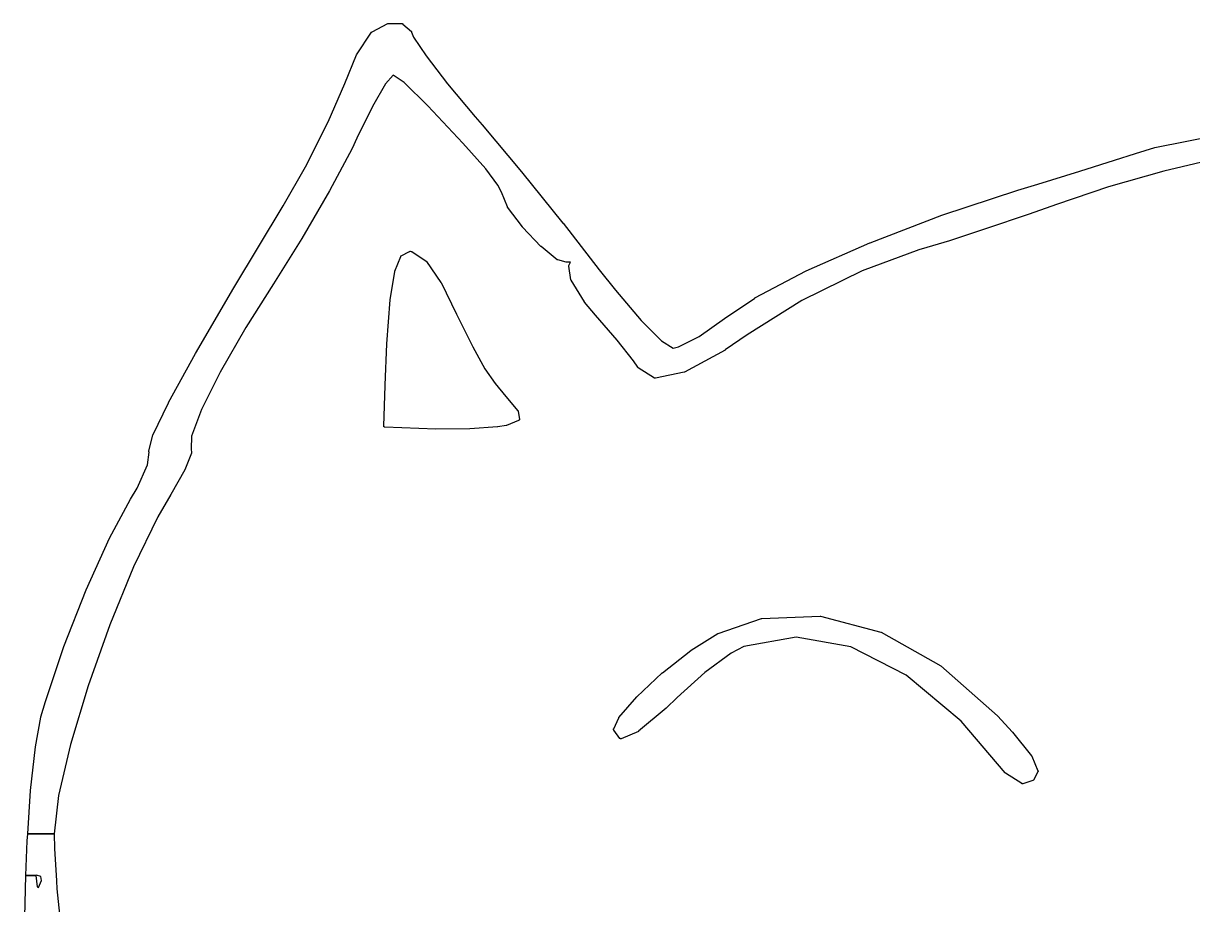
# Model space of a CAD drawing. Extents: x 83 to 346, y -162 to -57.
# Drawn here: x 265.341 to 270.187, y -138.182 to -134.53 of the extents above; entities that cross this region are included whole.
import ezdxf

# ---------------------------------------------------------------- set-up
doc = ezdxf.new("R2010")
doc.units = 0
doc.layers.add('BLACK', color=7, linetype='CONTINUOUS')

msp = doc.modelspace()

# ---------------------------------------------------------------- linework, layer by layer
at = {"layer": 'BLACK', "linetype": 'CONTINUOUS'}
for p, q in [((266.722, -134.661), (266.784, -134.567)), ((266.784, -134.567), (266.785, -134.566)), ((266.784, -134.567), (266.784, -134.567)), ((266.784, -134.567), (266.784, -134.567)), ((266.785, -134.566), (266.785, -134.565)), ((266.785, -134.565), (266.786, -134.565)), ((266.785, -134.566), (266.785, -134.566)), ((266.786, -134.565), (266.852, -134.53)), ((266.852, -134.53), (266.853, -134.53)), ((266.853, -134.53), (266.853, -134.53)), ((266.853, -134.53), (266.854, -134.53)), ((266.854, -134.53), (266.854, -134.53)), ((266.854, -134.53), (266.854, -134.53)), ((266.854, -134.53), (266.855, -134.53)), ((266.855, -134.53), (266.911, -134.531)), ((266.911, -134.531), (266.912, -134.531)), ((266.912, -134.531), (266.912, -134.532)), ((266.912, -134.532), (266.913, -134.532)), ((266.913, -134.532), (266.913, -134.532)), ((266.913, -134.532), (266.913, -134.532)), ((266.913, -134.532), (266.914, -134.533)), ((266.914, -134.533), (266.949, -134.564)), ((266.949, -134.564), (266.949, -134.564)), ((266.949, -134.564), (266.949, -134.565)), ((266.949, -134.565), (266.949, -134.565)), ((266.949, -134.565), (266.95, -134.566)), ((266.95, -134.566), (266.95, -134.566)), ((266.95, -134.566), (266.95, -134.566)), ((266.95, -134.566), (266.958, -134.587)), ((266.958, -134.587), (267.01, -134.665)), ((266.673, -134.779), (266.722, -134.661)), ((266.722, -134.661), (266.722, -134.661)), ((266.722, -134.661), (266.722, -134.661)), ((267.01, -134.665), (267.099, -134.781)), ((266.873, -134.745), (266.842, -134.78)), ((266.919, -134.775), (266.873, -134.745)), ((266.604, -134.938), (266.673, -134.779)), ((266.842, -134.78), (266.788, -134.874)), ((267.017, -134.871), (266.919, -134.775)), ((267.099, -134.781), (267.214, -134.917)), ((266.788, -134.874), (266.723, -135.006)), ((267.162, -135.027), (267.017, -134.871)), ((266.51, -135.125), (266.604, -134.938)), ((267.214, -134.917), (267.243, -134.951)), ((267.243, -134.951), (267.243, -134.951)), ((267.243, -134.951), (267.243, -134.951)), ((267.243, -134.951), (267.405, -135.145)), ((266.723, -135.006), (266.703, -135.049)), ((270.03, -135.044), (270.379, -134.975)), ((266.703, -135.049), (266.61, -135.224)), ((266.703, -135.049), (266.703, -135.049)), ((266.703, -135.049), (266.703, -135.049)), ((267.257, -135.133), (267.162, -135.027)), ((269.95, -135.069), (270.03, -135.044)), ((270.03, -135.044), (270.03, -135.044)), ((270.03, -135.044), (270.03, -135.044)), ((269.719, -135.142), (269.863, -135.097)), ((269.863, -135.097), (269.95, -135.069)), ((269.95, -135.069), (269.95, -135.069)), ((269.95, -135.069), (269.95, -135.069)), ((270.272, -135.094), (270.068, -135.143)), ((266.418, -135.286), (266.51, -135.125)), ((267.308, -135.2), (267.257, -135.133)), ((267.405, -135.145), (267.405, -135.145)), ((267.405, -135.145), (267.405, -135.145)), ((267.405, -135.145), (267.577, -135.358)), ((269.545, -135.196), (269.719, -135.142)), ((269.719, -135.142), (269.719, -135.142)), ((270.068, -135.143), (269.839, -135.208)), ((267.322, -135.23), (267.308, -135.2)), ((269.463, -135.221), (269.545, -135.196)), ((269.545, -135.196), (269.545, -135.196)), ((266.61, -135.224), (266.495, -135.422)), ((266.61, -135.224), (266.61, -135.224)), ((266.61, -135.224), (266.61, -135.224)), ((267.347, -135.29), (267.322, -135.23)), ((269.148, -135.325), (269.463, -135.221)), ((269.463, -135.221), (269.463, -135.221)), ((269.463, -135.221), (269.463, -135.221)), ((269.839, -135.208), (269.623, -135.28)), ((266.213, -135.626), (266.418, -135.286)), ((267.348, -135.29), (267.347, -135.29)), ((267.348, -135.291), (267.348, -135.29)), ((267.41, -135.373), (267.348, -135.291)), ((269.623, -135.28), (269.509, -135.32)), ((268.85, -135.439), (269.148, -135.325)), ((269.148, -135.325), (269.148, -135.325)), ((269.148, -135.325), (269.148, -135.325)), ((269.509, -135.32), (269.328, -135.382)), ((269.509, -135.32), (269.509, -135.32)), ((269.509, -135.32), (269.509, -135.32)), ((267.41, -135.374), (267.41, -135.373)), ((267.41, -135.373), (267.41, -135.373)), ((267.486, -135.454), (267.41, -135.374)), ((267.577, -135.358), (267.577, -135.358)), ((267.577, -135.358), (267.578, -135.358)), ((267.578, -135.358), (267.728, -135.551)), ((269.328, -135.382), (269.179, -135.431)), ((269.328, -135.382), (269.328, -135.382)), ((269.328, -135.382), (269.328, -135.382)), ((266.495, -135.422), (266.378, -135.609)), ((266.495, -135.422), (266.495, -135.422)), ((266.495, -135.422), (266.495, -135.422)), ((268.586, -135.556), (268.849, -135.439)), ((268.849, -135.439), (268.849, -135.439)), ((268.849, -135.439), (268.85, -135.439)), ((269.179, -135.431), (269.085, -135.459)), ((269.179, -135.431), (269.179, -135.431)), ((269.179, -135.431), (269.179, -135.431)), ((266.906, -135.495), (266.906, -135.494)), ((266.906, -135.494), (266.906, -135.494)), ((266.906, -135.494), (266.906, -135.494)), ((266.906, -135.494), (266.907, -135.494)), ((266.907, -135.493), (266.941, -135.475)), ((266.907, -135.494), (266.907, -135.493)), ((266.941, -135.475), (266.942, -135.475)), ((266.942, -135.475), (266.942, -135.475)), ((266.942, -135.475), (266.943, -135.475)), ((266.943, -135.475), (266.943, -135.474)), ((266.943, -135.474), (266.944, -135.474)), ((266.944, -135.474), (266.944, -135.474)), ((266.944, -135.474), (266.948, -135.475)), ((266.948, -135.475), (266.948, -135.475)), ((266.948, -135.475), (266.949, -135.475)), ((266.949, -135.475), (266.949, -135.475)), ((266.949, -135.475), (266.95, -135.475)), ((266.95, -135.475), (266.95, -135.475)), ((266.95, -135.475), (266.951, -135.475)), ((266.951, -135.475), (267.011, -135.515)), ((267.487, -135.455), (267.486, -135.454)), ((267.486, -135.454), (267.486, -135.454)), ((267.554, -135.51), (267.487, -135.455)), ((269.052, -135.468), (268.818, -135.555)), ((269.085, -135.459), (269.052, -135.468)), ((269.085, -135.459), (269.085, -135.459)), ((269.085, -135.459), (269.085, -135.459)), ((266.88, -135.557), (266.905, -135.496)), ((266.905, -135.496), (266.906, -135.495)), ((267.011, -135.515), (267.012, -135.516)), ((267.012, -135.516), (267.012, -135.517)), ((267.012, -135.517), (267.071, -135.604)), ((267.555, -135.51), (267.554, -135.51)), ((267.556, -135.51), (267.555, -135.51)), ((267.555, -135.51), (267.555, -135.51)), ((267.555, -135.51), (267.555, -135.51)), ((267.59, -135.52), (267.556, -135.51)), ((267.556, -135.51), (267.556, -135.51)), ((267.556, -135.51), (267.556, -135.51)), ((267.591, -135.52), (267.59, -135.52)), ((267.592, -135.52), (267.591, -135.52)), ((267.608, -135.52), (267.592, -135.52)), ((267.601, -135.535), (267.601, -135.534)), ((267.601, -135.534), (267.602, -135.534)), ((267.601, -135.536), (267.601, -135.535)), ((267.601, -135.535), (267.601, -135.535)), ((267.61, -135.593), (267.601, -135.536)), ((267.601, -135.536), (267.601, -135.536)), ((267.602, -135.533), (267.608, -135.52)), ((267.602, -135.534), (267.602, -135.533)), ((266.861, -135.675), (266.88, -135.558)), ((266.88, -135.558), (266.88, -135.557)), ((266.88, -135.558), (266.88, -135.558)), ((267.728, -135.551), (267.795, -135.636)), ((268.373, -135.668), (268.585, -135.556)), ((268.818, -135.555), (268.568, -135.678)), ((268.585, -135.556), (268.585, -135.556)), ((268.585, -135.556), (268.586, -135.556)), ((266.055, -135.898), (266.213, -135.626)), ((266.213, -135.626), (266.213, -135.626)), ((266.213, -135.626), (266.213, -135.626)), ((266.378, -135.609), (266.263, -135.791)), ((266.378, -135.609), (266.378, -135.609)), ((266.378, -135.609), (266.378, -135.609)), ((267.071, -135.604), (267.072, -135.604)), ((267.072, -135.604), (267.072, -135.604)), ((267.072, -135.604), (267.136, -135.735)), ((267.611, -135.594), (267.61, -135.593)), ((267.61, -135.593), (267.61, -135.593)), ((267.61, -135.593), (267.61, -135.593)), ((267.61, -135.593), (267.61, -135.593)), ((267.667, -135.684), (267.611, -135.594)), ((267.611, -135.594), (267.611, -135.594)), ((267.611, -135.594), (267.611, -135.594)), ((267.795, -135.636), (267.902, -135.761)), ((266.848, -135.858), (266.861, -135.675)), ((266.861, -135.675), (266.861, -135.675)), ((266.861, -135.675), (266.861, -135.675)), ((267.667, -135.685), (267.667, -135.684)), ((267.712, -135.739), (267.667, -135.685)), ((267.667, -135.685), (267.667, -135.685)), ((268.247, -135.753), (268.372, -135.669)), ((268.568, -135.678), (268.341, -135.821)), ((268.372, -135.669), (268.373, -135.668)), ((268.373, -135.668), (268.373, -135.668)), ((267.136, -135.735), (267.204, -135.871)), ((267.802, -135.843), (267.712, -135.739)), ((267.712, -135.739), (267.712, -135.739)), ((267.712, -135.739), (267.712, -135.739)), ((267.902, -135.761), (267.986, -135.846)), ((268.142, -135.827), (268.247, -135.753)), ((268.247, -135.753), (268.247, -135.753)), ((268.247, -135.753), (268.247, -135.753)), ((266.263, -135.791), (266.157, -135.975)), ((268.056, -135.871), (268.142, -135.827)), ((268.341, -135.821), (268.25, -135.883)), ((266.841, -136.029), (266.848, -135.858)), ((266.848, -135.858), (266.848, -135.858)), ((266.848, -135.858), (266.848, -135.858)), ((267.204, -135.871), (267.254, -135.961)), ((267.87, -135.929), (267.802, -135.843)), ((267.986, -135.846), (268.034, -135.876)), ((268.034, -135.876), (268.056, -135.871)), ((265.943, -136.101), (266.055, -135.898)), ((266.055, -135.898), (266.055, -135.898)), ((266.055, -135.898), (266.055, -135.898)), ((267.887, -135.955), (267.87, -135.929)), ((268.25, -135.884), (268.081, -135.975)), ((268.25, -135.883), (268.25, -135.883)), ((268.25, -135.883), (268.25, -135.884)), ((266.157, -135.975), (266.079, -136.13)), ((267.254, -135.961), (267.296, -136.023)), ((267.888, -135.956), (267.887, -135.955)), ((267.887, -135.955), (267.887, -135.955)), ((267.887, -135.955), (267.887, -135.955)), ((267.889, -135.957), (267.888, -135.956)), ((267.957, -136), (267.889, -135.957)), ((267.889, -135.957), (267.889, -135.957)), ((267.889, -135.957), (267.889, -135.957)), ((268.08, -135.976), (267.961, -136)), ((268.081, -135.975), (268.08, -135.976)), ((268.08, -135.976), (268.08, -135.976)), ((267.296, -136.023), (267.34, -136.076)), ((267.958, -136), (267.957, -136)), ((267.957, -136), (267.957, -136)), ((267.957, -136), (267.957, -136)), ((267.957, -136), (267.957, -136)), ((267.959, -136), (267.958, -136)), ((267.96, -136), (267.959, -136)), ((267.959, -136), (267.959, -136)), ((267.959, -136), (267.959, -136)), ((267.961, -136), (267.96, -136)), ((266.835, -136.199), (266.841, -136.03)), ((266.841, -136.03), (266.841, -136.029)), ((266.841, -136.03), (266.841, -136.03)), ((265.878, -136.236), (265.943, -136.102)), ((265.943, -136.102), (265.943, -136.101)), ((265.943, -136.101), (265.943, -136.101)), ((267.34, -136.076), (267.39, -136.135)), ((266.079, -136.13), (266.038, -136.24)), ((267.39, -136.135), (267.39, -136.135)), ((267.39, -136.135), (267.39, -136.135)), ((267.39, -136.135), (267.391, -136.136)), ((267.391, -136.136), (267.391, -136.136)), ((267.391, -136.136), (267.391, -136.137)), ((267.391, -136.137), (267.391, -136.137)), ((267.391, -136.137), (267.397, -136.171)), ((267.397, -136.171), (267.397, -136.171)), ((267.397, -136.171), (267.397, -136.172)), ((267.397, -136.172), (267.397, -136.172)), ((267.397, -136.172), (267.397, -136.173)), ((266.835, -136.2), (266.835, -136.199)), ((266.835, -136.199), (266.835, -136.199)), ((266.835, -136.199), (266.835, -136.199)), ((266.835, -136.201), (266.835, -136.2)), ((266.835, -136.202), (266.835, -136.201)), ((266.835, -136.201), (266.835, -136.201)), ((266.835, -136.201), (266.835, -136.201)), ((266.836, -136.202), (266.835, -136.202)), ((266.837, -136.203), (266.836, -136.202)), ((266.836, -136.202), (266.836, -136.202)), ((266.836, -136.202), (266.836, -136.202)), ((266.838, -136.204), (266.837, -136.203)), ((266.839, -136.204), (266.838, -136.204)), ((266.838, -136.204), (266.838, -136.204)), ((266.838, -136.204), (266.838, -136.204)), ((267.051, -136.211), (266.839, -136.204)), ((266.839, -136.204), (266.839, -136.204)), ((266.839, -136.204), (266.839, -136.204)), ((266.839, -136.204), (266.839, -136.204)), ((267.192, -136.21), (267.051, -136.211)), ((267.051, -136.211), (267.051, -136.211)), ((267.051, -136.211), (267.051, -136.211)), ((267.306, -136.202), (267.192, -136.21)), ((267.192, -136.21), (267.192, -136.21)), ((267.192, -136.21), (267.192, -136.21)), ((267.307, -136.202), (267.306, -136.202)), ((267.342, -136.196), (267.307, -136.202)), ((267.307, -136.202), (267.307, -136.202)), ((267.343, -136.196), (267.342, -136.196)), ((267.342, -136.196), (267.342, -136.196)), ((267.393, -136.176), (267.343, -136.196)), ((267.394, -136.176), (267.393, -136.176)), ((267.395, -136.175), (267.394, -136.176)), ((267.394, -136.176), (267.394, -136.176)), ((267.396, -136.174), (267.395, -136.175)), ((267.395, -136.175), (267.395, -136.175)), ((267.395, -136.175), (267.395, -136.175)), ((267.397, -136.173), (267.396, -136.173)), ((267.396, -136.173), (267.396, -136.174)), ((267.396, -136.174), (267.396, -136.174)), ((267.396, -136.174), (267.396, -136.174)), ((265.861, -136.302), (265.878, -136.237)), ((265.878, -136.237), (265.878, -136.236)), ((265.878, -136.236), (265.878, -136.236)), ((266.038, -136.24), (266.037, -136.295)), ((265.855, -136.36), (265.862, -136.307)), ((265.861, -136.303), (265.861, -136.302)), ((265.861, -136.302), (265.861, -136.302)), ((265.861, -136.304), (265.861, -136.303)), ((265.861, -136.303), (265.861, -136.303)), ((265.861, -136.305), (265.861, -136.304)), ((265.861, -136.304), (265.861, -136.304)), ((265.862, -136.307), (265.861, -136.305)), ((266.038, -136.311), (266.01, -136.38)), ((266.037, -136.295), (266.038, -136.309)), ((266.038, -136.309), (266.038, -136.309)), ((266.038, -136.309), (266.038, -136.309)), ((266.038, -136.309), (266.038, -136.31)), ((266.038, -136.31), (266.038, -136.311)), ((266.038, -136.311), (266.038, -136.311)), ((266.038, -136.311), (266.038, -136.311)), ((265.812, -136.456), (265.855, -136.36)), ((266.01, -136.38), (265.952, -136.482)), ((266.01, -136.38), (266.01, -136.38)), ((266.01, -136.38), (266.01, -136.38)), ((265.785, -136.502), (265.812, -136.456)), ((265.698, -136.664), (265.785, -136.502)), ((265.785, -136.502), (265.785, -136.502)), ((265.785, -136.502), (265.785, -136.502)), ((265.952, -136.482), (265.898, -136.575)), ((265.952, -136.482), (265.952, -136.482)), ((265.952, -136.482), (265.952, -136.482)), ((265.898, -136.575), (265.798, -136.782)), ((265.601, -136.878), (265.698, -136.664)), ((265.698, -136.664), (265.698, -136.664)), ((265.698, -136.664), (265.698, -136.664)), ((265.798, -136.782), (265.699, -137.023)), ((265.509, -137.113), (265.601, -136.878)), ((265.601, -136.878), (265.601, -136.878)), ((265.601, -136.878), (265.601, -136.878)), ((268.22, -137.059), (268.4, -136.996)), ((268.4, -136.996), (268.401, -136.996)), ((268.401, -136.996), (268.402, -136.996)), ((268.402, -136.996), (268.644, -136.986)), ((268.644, -136.986), (268.645, -136.987)), ((268.644, -136.986), (268.644, -136.986)), ((268.645, -136.987), (268.895, -137.053)), ((265.699, -137.023), (265.609, -137.276)), ((268.109, -137.128), (268.219, -137.059)), ((268.219, -137.059), (268.22, -137.059)), ((268.22, -137.059), (268.22, -137.059)), ((268.544, -137.073), (268.327, -137.112)), ((268.771, -137.114), (268.544, -137.073)), ((268.895, -137.053), (268.895, -137.053)), ((268.895, -137.053), (268.896, -137.053)), ((268.896, -137.053), (269.143, -137.192)), ((265.433, -137.34), (265.509, -137.113)), ((265.509, -137.113), (265.509, -137.113)), ((265.509, -137.113), (265.509, -137.113)), ((267.99, -137.222), (268.108, -137.129)), ((268.108, -137.129), (268.109, -137.129)), ((268.109, -137.129), (268.109, -137.128)), ((268.275, -137.14), (268.166, -137.22)), ((268.327, -137.112), (268.275, -137.14)), ((269, -137.231), (268.771, -137.114)), ((267.883, -137.321), (267.989, -137.222)), ((267.989, -137.222), (267.989, -137.222)), ((267.989, -137.222), (267.99, -137.222)), ((268.166, -137.22), (268.051, -137.323)), ((269.228, -137.422), (269, -137.231)), ((269.143, -137.192), (269.143, -137.192)), ((269.143, -137.192), (269.144, -137.192)), ((269.144, -137.192), (269.378, -137.4)), ((265.609, -137.276), (265.536, -137.519)), ((267.809, -137.407), (267.883, -137.321)), ((267.883, -137.321), (267.883, -137.321)), ((267.883, -137.321), (267.883, -137.321)), ((268.051, -137.323), (268.005, -137.368)), ((265.414, -137.404), (265.433, -137.34)), ((265.433, -137.34), (265.433, -137.34)), ((265.433, -137.34), (265.433, -137.34)), ((268.005, -137.368), (267.891, -137.463)), ((268.005, -137.368), (268.005, -137.368)), ((268.005, -137.368), (268.005, -137.368)), ((265.391, -137.528), (265.414, -137.405)), ((265.414, -137.405), (265.414, -137.404)), ((265.414, -137.404), (265.414, -137.404)), ((267.788, -137.454), (267.809, -137.408)), ((267.809, -137.408), (267.809, -137.407)), ((267.809, -137.407), (267.809, -137.407)), ((269.41, -137.636), (269.228, -137.422)), ((269.378, -137.4), (269.378, -137.4)), ((269.378, -137.4), (269.379, -137.4)), ((269.379, -137.4), (269.44, -137.468)), ((267.787, -137.455), (267.787, -137.454)), ((267.787, -137.454), (267.788, -137.454)), ((267.787, -137.456), (267.787, -137.455)), ((267.787, -137.455), (267.787, -137.455)), ((267.787, -137.457), (267.787, -137.456)), ((267.787, -137.456), (267.787, -137.456)), ((267.787, -137.458), (267.787, -137.457)), ((267.787, -137.457), (267.787, -137.457)), ((267.788, -137.458), (267.787, -137.458)), ((267.788, -137.459), (267.788, -137.458)), ((267.813, -137.493), (267.788, -137.459)), ((267.89, -137.464), (267.819, -137.495)), ((267.891, -137.463), (267.89, -137.463)), ((267.89, -137.463), (267.89, -137.464)), ((269.44, -137.468), (269.44, -137.468)), ((269.44, -137.468), (269.44, -137.468)), ((269.44, -137.468), (269.519, -137.566)), ((265.371, -137.709), (265.391, -137.528)), ((265.391, -137.528), (265.391, -137.528)), ((265.391, -137.528), (265.391, -137.528)), ((265.536, -137.519), (265.487, -137.73)), ((267.813, -137.494), (267.813, -137.493)), ((267.814, -137.494), (267.813, -137.494)), ((267.813, -137.494), (267.813, -137.494)), ((267.814, -137.495), (267.814, -137.494)), ((267.815, -137.495), (267.814, -137.495)), ((267.814, -137.495), (267.814, -137.495)), ((267.816, -137.495), (267.815, -137.495)), ((267.815, -137.495), (267.815, -137.495)), ((267.817, -137.495), (267.816, -137.495)), ((267.816, -137.495), (267.816, -137.495)), ((267.818, -137.495), (267.817, -137.495)), ((267.817, -137.495), (267.817, -137.495)), ((267.819, -137.495), (267.818, -137.495)), ((267.818, -137.495), (267.818, -137.495)), ((269.519, -137.566), (269.519, -137.567)), ((269.519, -137.567), (269.52, -137.567)), ((269.52, -137.567), (269.546, -137.627)), ((269.411, -137.637), (269.41, -137.636)), ((269.479, -137.68), (269.411, -137.637)), ((269.411, -137.637), (269.411, -137.637)), ((269.525, -137.668), (269.483, -137.681)), ((269.526, -137.667), (269.525, -137.668)), ((269.525, -137.668), (269.525, -137.668)), ((269.527, -137.666), (269.526, -137.667)), ((269.526, -137.667), (269.526, -137.667)), ((269.526, -137.667), (269.526, -137.667)), ((269.546, -137.632), (269.527, -137.666)), ((269.527, -137.666), (269.527, -137.666)), ((269.546, -137.627), (269.547, -137.628)), ((269.547, -137.631), (269.546, -137.632)), ((269.546, -137.632), (269.546, -137.632)), ((269.547, -137.628), (269.547, -137.628)), ((269.547, -137.628), (269.547, -137.629)), ((269.547, -137.629), (269.547, -137.629)), ((269.547, -137.629), (269.547, -137.63)), ((269.547, -137.63), (269.547, -137.63)), ((269.547, -137.63), (269.547, -137.631)), ((269.547, -137.631), (269.547, -137.631)), ((265.359, -137.888), (265.371, -137.709)), ((265.371, -137.709), (265.371, -137.709)), ((265.371, -137.709), (265.371, -137.709)), ((269.479, -137.681), (269.479, -137.68)), ((269.479, -137.68), (269.479, -137.68)), ((269.48, -137.681), (269.479, -137.681)), ((269.481, -137.681), (269.48, -137.681)), ((269.482, -137.681), (269.481, -137.681)), ((269.481, -137.681), (269.481, -137.681)), ((269.481, -137.681), (269.481, -137.681)), ((269.483, -137.681), (269.482, -137.681)), ((269.483, -137.681), (269.483, -137.681)), ((269.483, -137.681), (269.483, -137.681)), ((265.487, -137.73), (265.469, -137.888)), ((265.357, -137.918), (265.359, -137.888)), ((265.359, -137.888), (265.469, -137.888)), ((265.469, -137.888), (265.359, -137.888)), ((265.469, -137.888), (265.47, -137.949)), ((265.351, -138.061), (265.357, -137.918)), ((265.357, -137.918), (265.357, -137.918)), ((265.357, -137.918), (265.357, -137.918)), ((265.47, -137.949), (265.478, -138.083)), ((265.341, -138.521), (265.351, -138.062)), ((265.351, -138.062), (265.351, -138.061)), ((265.351, -138.061), (265.351, -138.061)), ((265.351, -138.061), (265.351, -138.061)), ((265.351, -138.062), (265.393, -138.062)), ((265.393, -138.062), (265.351, -138.062)), ((265.395, -138.06), (265.393, -138.062)), ((265.393, -138.062), (265.398, -138.108)), ((265.414, -138.065), (265.395, -138.06)), ((265.398, -138.108), (265.404, -138.111)), ((265.404, -138.111), (265.416, -138.082)), ((265.416, -138.082), (265.414, -138.065)), ((265.478, -138.083), (265.48, -138.117)), ((265.48, -138.117), (265.497, -138.287))]:
    msp.add_line(p, q, dxfattribs=at)

doc.saveas('drawing.dxf')
